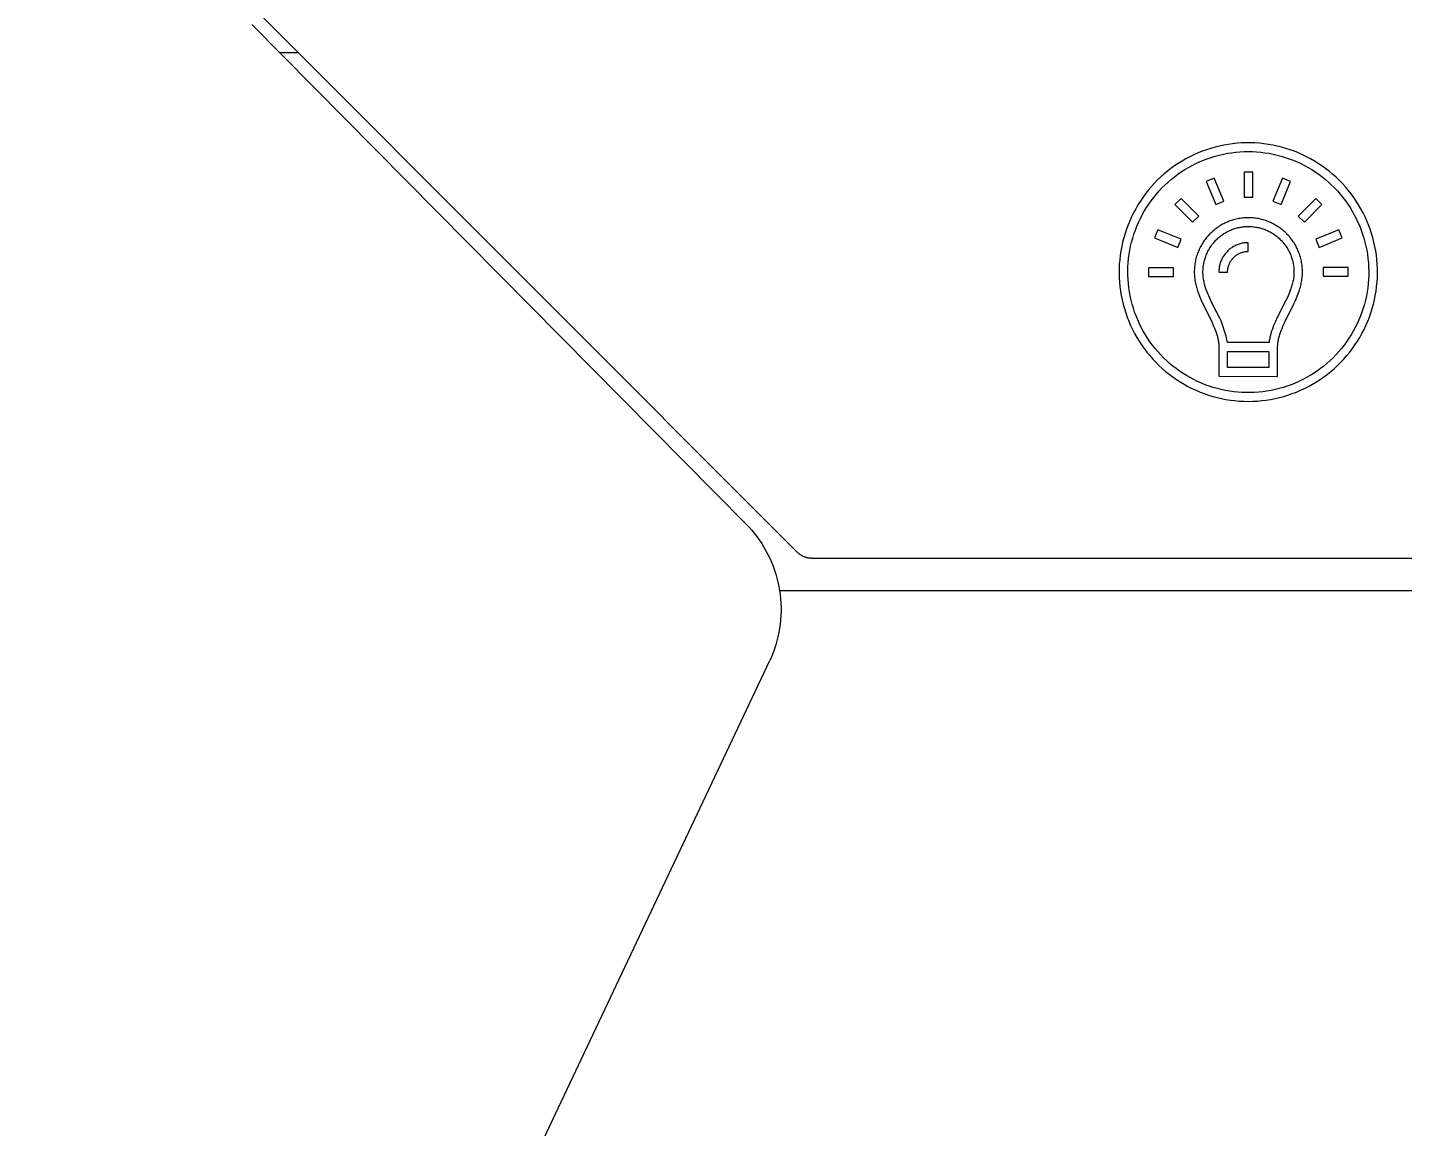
# Model space of a CAD drawing. Header units: millimetres. Extents: x -208 to 4974, y -28 to 3137.
# Drawn here: x 208 to 494.5, y 2625.4 to 2854.3 of the extents above; entities that cross this region are included whole.
import ezdxf

# ---------------------------------------------------------------- set-up
doc = ezdxf.new("R2010")
doc.units = ezdxf.units.MM
doc.layers.add('ZANO_R', color=7, linetype='Continuous', lineweight=0)
doc.layers.add('ZANO_W', color=1, linetype='Continuous', lineweight=0)
doc.styles.add('Arial', font='arial.ttf')
doc.styles.get("Standard").update_dxf_attribs({"font": 'ARIALUNI.TTF'})
doc.dimstyles.new('pl i ang', dxfattribs={"dimtxt": 50, "dimasz": 50, "dimexe": 1.25, "dimexo": 0.625, "dimgap": 10, "dimtad": 1, "dimtoh": 1, "dimtxsty": 'Standard', "dimcen": 2.5, "dimclrd": 1, "dimclre": 1, "dimclrt": 1, "dimadec": 0, "dimazin": 0, "dimtfac": 1, "dimtmove": 0, "dimatfit": 3, "dimfxl": 1, "dimarcsym": 1})

# ---------------------------------------------------------------- blocks, each defined once
blk = doc.blocks.new('*D504')
at = {"layer": 'ZANO_W', "color": 1, "lineweight": -2}
for p, q in [((532.14, 3137.14), (-161.35, 3137.14)), ((-151.35, 3097.14), (-151.35, 2453.74)), ((105.38, 2413.74), (-161.35, 2413.74))]:
    blk.add_line(p, q, dxfattribs=at)
at = {"layer": 'ZANO_W', "color": 1}
for points in [[(-144.69, 3097.14), (-158.02, 3097.14), (-151.35, 3137.14)], [(-158.02, 2453.74), (-144.69, 2453.74), (-151.35, 2413.74)]]:
    blk.add_solid(points, dxfattribs=at)
at = {"layer": 'ZANO_W', "color": 1, "insert": (-181.79, 2775.44), "char_height": 40, "attachment_point": 5, "rotation": 90, "style": 'Arial'}
blk.add_mtext('723', dxfattribs=at)
blk = doc.blocks.new('*D507')
at = {"layer": 'ZANO_W', "color": 1, "lineweight": -2}
blk.add_arc((4072.53, 2413.74), 150.81, 99.5517, 164.7582, dxfattribs=at)
at = {"layer": 'ZANO_W', "color": 1}
for points in [[(4047.72, 2555.79), (4047.28, 2569.12), (4087.48, 2563.8)], [(3920.41, 2454.27), (3933.63, 2452.5), (3921.72, 2413.74)]]:
    blk.add_solid(points, dxfattribs=at)
at = {"layer": 'ZANO_W', "color": 1, "insert": (3950.72, 2548.28), "char_height": 40, "attachment_point": 5, "rotation": 42.155, "style": 'Arial'}
blk.add_mtext('96%%d', dxfattribs=at)

msp = doc.modelspace()

# ---------------------------------------------------------------- linework, layer by layer
at = {"layer": 'ZANO_R'}
for p, q in [((368.57, 2744.91), (256.57, 2856.91)), ((357.7, 2750.93), (254.81, 2854.87)), ((264.48, 2849), (260.62, 2849)), ((260.69, 2849), (260.62, 2849)), ((451.08, 2827.77), (450.24, 2827.36)), ((451.94, 2828.15), (451.08, 2827.77)), ((452.8, 2828.49), (451.94, 2828.15)), ((453.68, 2828.81), (452.8, 2828.49)), ((454.57, 2829.1), (453.68, 2828.81)), ((455.47, 2829.36), (454.57, 2829.1)), ((456.38, 2829.58), (455.47, 2829.36)), ((455.52, 2827.48), (456.36, 2827.71)), ((456.36, 2827.71), (457.21, 2827.9)), ((457.29, 2829.77), (456.38, 2829.58)), ((457.21, 2827.9), (458.07, 2828.07)), ((458.21, 2829.93), (457.29, 2829.77)), ((458.07, 2828.07), (458.93, 2828.2)), ((459.14, 2830.06), (458.21, 2829.93)), ((458.93, 2828.2), (459.79, 2828.31)), ((460.07, 2830.16), (459.14, 2830.06)), ((459.79, 2828.31), (460.66, 2828.38)), ((461, 2830.23), (460.07, 2830.16)), ((460.66, 2828.38), (461.53, 2828.43)), ((461.93, 2830.26), (461, 2830.23)), ((461.53, 2828.43), (462.4, 2828.45)), ((462.87, 2830.26), (461.93, 2830.26)), ((462.4, 2828.45), (463.27, 2828.43)), ((463.8, 2830.23), (462.87, 2830.26)), ((463.27, 2828.43), (464.14, 2828.38)), ((464.73, 2830.16), (463.8, 2830.23)), ((464.14, 2828.38), (465.01, 2828.31)), ((465.66, 2830.06), (464.73, 2830.16)), ((465.01, 2828.31), (465.87, 2828.2)), ((466.59, 2829.93), (465.66, 2830.06)), ((465.87, 2828.2), (466.73, 2828.07)), ((467.51, 2829.77), (466.59, 2829.93)), ((466.73, 2828.07), (467.59, 2827.9)), ((468.42, 2829.58), (467.51, 2829.77)), ((467.59, 2827.9), (468.44, 2827.71)), ((469.33, 2829.36), (468.42, 2829.58)), ((468.44, 2827.71), (469.28, 2827.48)), ((470.23, 2829.1), (469.33, 2829.36)), ((471.12, 2828.81), (470.23, 2829.1)), ((472, 2828.49), (471.12, 2828.81)), ((472.86, 2828.15), (472, 2828.49)), ((473.72, 2827.77), (472.86, 2828.15)), ((474.56, 2827.36), (473.72, 2827.77)), ((446.28, 2824.9), (445.54, 2824.33)), ((447.04, 2825.45), (446.28, 2824.9)), ((447.81, 2825.97), (447.04, 2825.45)), ((448.61, 2826.46), (447.81, 2825.97)), ((449.42, 2826.92), (448.61, 2826.46)), ((449.17, 2824.67), (449.91, 2825.12)), ((450.24, 2827.36), (449.42, 2826.92)), ((449.91, 2825.12), (450.68, 2825.54)), ((450.68, 2825.54), (451.45, 2825.93)), ((451.45, 2825.93), (452.24, 2826.3)), ((452.24, 2826.3), (453.05, 2826.64)), ((453.05, 2826.64), (453.86, 2826.95)), ((453.86, 2826.95), (454.69, 2827.23)), ((454.69, 2827.23), (455.52, 2827.48)), ((469.28, 2827.48), (470.11, 2827.23)), ((470.11, 2827.23), (470.94, 2826.95)), ((470.94, 2826.95), (471.75, 2826.64)), ((471.75, 2826.64), (472.56, 2826.3)), ((472.56, 2826.3), (473.35, 2825.93)), ((473.35, 2825.93), (474.12, 2825.54)), ((474.12, 2825.54), (474.89, 2825.12)), ((475.38, 2826.92), (474.56, 2827.36)), ((474.89, 2825.12), (475.63, 2824.67)), ((476.19, 2826.46), (475.38, 2826.92)), ((476.99, 2825.97), (476.19, 2826.46)), ((477.76, 2825.45), (476.99, 2825.97)), ((478.52, 2824.9), (477.76, 2825.45)), ((479.26, 2824.33), (478.52, 2824.9)), ((443.45, 2822.46), (442.8, 2821.79)), ((444.12, 2823.11), (443.45, 2822.46)), ((444.82, 2823.73), (444.12, 2823.11)), ((445.54, 2824.33), (444.82, 2823.73)), ((445.04, 2821.47), (445.68, 2822.07)), ((445.68, 2822.07), (446.34, 2822.64)), ((446.34, 2822.64), (447.02, 2823.18)), ((447.02, 2823.18), (447.72, 2823.7)), ((447.72, 2823.7), (448.43, 2824.2)), ((448.43, 2824.2), (449.17, 2824.67)), ((455.31, 2822.91), (453.63, 2822.21)), ((453.63, 2822.21), (455.63, 2817.4)), ((457.31, 2818.1), (455.31, 2822.91)), ((463.35, 2824.13), (461.53, 2824.13)), ((461.53, 2824.13), (461.53, 2818.92)), ((463.35, 2818.92), (463.35, 2824.13)), ((469.53, 2822.91), (467.54, 2818.11)), ((469.22, 2817.41), (471.2, 2822.21)), ((471.2, 2822.21), (469.53, 2822.91)), ((475.63, 2824.67), (476.37, 2824.2)), ((476.37, 2824.2), (477.08, 2823.7)), ((477.08, 2823.7), (477.78, 2823.18)), ((477.78, 2823.18), (478.46, 2822.63)), ((478.46, 2822.63), (479.12, 2822.07)), ((479.12, 2822.07), (479.76, 2821.47)), ((479.98, 2823.73), (479.26, 2824.33)), ((480.68, 2823.11), (479.98, 2823.73)), ((481.35, 2822.46), (480.68, 2823.11)), ((482, 2821.79), (481.35, 2822.46)), ((440.99, 2819.65), (440.43, 2818.9)), ((441.57, 2820.39), (440.99, 2819.65)), ((442.17, 2821.1), (441.57, 2820.39)), ((442.8, 2821.79), (442.17, 2821.1)), ((442.7, 2818.9), (443.25, 2819.57)), ((443.25, 2819.57), (443.83, 2820.23)), ((443.83, 2820.23), (444.42, 2820.86)), ((444.42, 2820.86), (445.04, 2821.47)), ((479.76, 2821.47), (480.38, 2820.86)), ((480.38, 2820.86), (480.97, 2820.23)), ((480.97, 2820.23), (481.55, 2819.57)), ((481.55, 2819.57), (482.1, 2818.9)), ((482.63, 2821.1), (482, 2821.79)), ((483.23, 2820.39), (482.63, 2821.1)), ((483.81, 2819.65), (483.23, 2820.39)), ((484.37, 2818.9), (483.81, 2819.65)), ((438.94, 2816.53), (438.49, 2815.71)), ((439.41, 2817.34), (438.94, 2816.53)), ((439.91, 2818.13), (439.41, 2817.34)), ((440.43, 2818.9), (439.91, 2818.13)), ((440.74, 2816.02), (441.19, 2816.77)), ((441.19, 2816.77), (441.67, 2817.49)), ((441.67, 2817.49), (442.17, 2818.2)), ((442.17, 2818.2), (442.7, 2818.9)), ((448.4, 2818.69), (447.11, 2817.4)), ((447.11, 2817.4), (450.79, 2813.72)), ((452.08, 2815.01), (448.4, 2818.69)), ((455.63, 2817.4), (457.31, 2818.1)), ((461.53, 2818.92), (463.35, 2818.92)), ((467.54, 2818.11), (469.22, 2817.41)), ((476.48, 2818.69), (472.8, 2815.02)), ((474.09, 2813.73), (477.76, 2817.41)), ((477.76, 2817.41), (476.48, 2818.69)), ((482.1, 2818.9), (482.63, 2818.2)), ((482.63, 2818.2), (483.13, 2817.49)), ((483.13, 2817.49), (483.61, 2816.76)), ((483.61, 2816.76), (484.06, 2816.02)), ((484.89, 2818.13), (484.37, 2818.9)), ((485.39, 2817.34), (484.89, 2818.13)), ((485.86, 2816.53), (485.39, 2817.34)), ((486.31, 2815.71), (485.86, 2816.53)), ((437.69, 2814.02), (437.34, 2813.16)), ((438.08, 2814.87), (437.69, 2814.02)), ((438.49, 2815.71), (438.08, 2814.87)), ((439.19, 2812.9), (439.54, 2813.7)), ((439.54, 2813.7), (439.91, 2814.49)), ((439.91, 2814.49), (440.31, 2815.26)), ((440.31, 2815.26), (440.74, 2816.02)), ((450.79, 2813.72), (452.08, 2815.01)), ((457.3, 2813.42), (457.06, 2813.3)), ((457.54, 2813.55), (457.3, 2813.42)), ((457.79, 2813.66), (457.54, 2813.55)), ((458.04, 2813.77), (457.79, 2813.66)), ((458.3, 2813.88), (458.04, 2813.77)), ((458.56, 2813.98), (458.3, 2813.88)), ((458.82, 2814.07), (458.56, 2813.98)), ((459.08, 2814.15), (458.82, 2814.07)), ((459.35, 2814.23), (459.08, 2814.15)), ((459.62, 2814.31), (459.35, 2814.23)), ((459.89, 2814.37), (459.62, 2814.31)), ((460.16, 2814.43), (459.89, 2814.37)), ((460.44, 2814.49), (460.16, 2814.43)), ((460.72, 2814.53), (460.44, 2814.49)), ((461, 2814.57), (460.72, 2814.53)), ((461.28, 2814.6), (461, 2814.57)), ((461.57, 2814.63), (461.28, 2814.6)), ((461.86, 2814.65), (461.57, 2814.63)), ((462.15, 2814.66), (461.86, 2814.65)), ((462.44, 2814.66), (462.15, 2814.66)), ((462.73, 2814.66), (462.44, 2814.66)), ((463.02, 2814.65), (462.73, 2814.66)), ((463.31, 2814.63), (463.02, 2814.65)), ((463.59, 2814.6), (463.31, 2814.63)), ((463.87, 2814.57), (463.59, 2814.6)), ((464.16, 2814.53), (463.87, 2814.57)), ((464.43, 2814.48), (464.16, 2814.53)), ((464.71, 2814.42), (464.43, 2814.48)), ((464.98, 2814.36), (464.71, 2814.42)), ((465.26, 2814.3), (464.98, 2814.36)), ((465.53, 2814.22), (465.26, 2814.3)), ((465.79, 2814.14), (465.53, 2814.22)), ((466.06, 2814.05), (465.79, 2814.14)), ((466.32, 2813.96), (466.06, 2814.05)), ((466.57, 2813.86), (466.32, 2813.96)), ((466.83, 2813.76), (466.57, 2813.86)), ((467.08, 2813.65), (466.83, 2813.76)), ((467.33, 2813.53), (467.08, 2813.65)), ((467.57, 2813.41), (467.33, 2813.53)), ((467.81, 2813.28), (467.57, 2813.41)), ((472.8, 2815.02), (474.09, 2813.73)), ((484.06, 2816.02), (484.49, 2815.26)), ((484.49, 2815.26), (484.89, 2814.49)), ((484.89, 2814.49), (485.26, 2813.7)), ((485.26, 2813.7), (485.61, 2812.9)), ((486.72, 2814.87), (486.31, 2815.71)), ((487.11, 2814.02), (486.72, 2814.87)), ((487.46, 2813.16), (487.11, 2814.02)), ((436.72, 2811.4), (436.45, 2810.5)), ((437.01, 2812.28), (436.72, 2811.4)), ((437.34, 2813.16), (437.01, 2812.28)), ((438.32, 2810.44), (438.58, 2811.27)), ((438.58, 2811.27), (438.87, 2812.09)), ((438.87, 2812.09), (439.19, 2812.9)), ((443.58, 2812.16), (442.89, 2810.48)), ((448.39, 2810.17), (443.58, 2812.16)), ((453.72, 2810.55), (453.55, 2810.34)), ((453.9, 2810.75), (453.72, 2810.55)), ((454.08, 2810.96), (453.9, 2810.75)), ((454.26, 2811.16), (454.08, 2810.96)), ((454.45, 2811.35), (454.26, 2811.16)), ((454.65, 2811.54), (454.45, 2811.35)), ((454.85, 2811.72), (454.65, 2811.54)), ((455.05, 2811.9), (454.85, 2811.72)), ((455.26, 2812.08), (455.05, 2811.9)), ((455.47, 2812.25), (455.26, 2812.08)), ((455.68, 2812.41), (455.47, 2812.25)), ((455.9, 2812.57), (455.68, 2812.41)), ((456.13, 2812.73), (455.9, 2812.57)), ((456.07, 2810.38), (456.24, 2810.53)), ((456.35, 2812.88), (456.13, 2812.73)), ((456.24, 2810.53), (456.41, 2810.68)), ((456.58, 2813.02), (456.35, 2812.88)), ((456.41, 2810.68), (456.59, 2810.82)), ((456.82, 2813.16), (456.58, 2813.02)), ((456.59, 2810.82), (456.77, 2810.96)), ((456.77, 2810.96), (456.95, 2811.09)), ((457.06, 2813.3), (456.82, 2813.16)), ((456.95, 2811.09), (457.14, 2811.22)), ((457.14, 2811.22), (457.33, 2811.35)), ((457.33, 2811.35), (457.53, 2811.47)), ((457.53, 2811.47), (457.72, 2811.59)), ((457.72, 2811.59), (457.92, 2811.7)), ((457.92, 2811.7), (458.13, 2811.81)), ((458.13, 2811.81), (458.33, 2811.91)), ((458.33, 2811.91), (458.54, 2812.01)), ((458.54, 2812.01), (458.75, 2812.1)), ((458.75, 2812.1), (458.97, 2812.19)), ((458.97, 2812.19), (459.18, 2812.27)), ((459.18, 2812.27), (459.4, 2812.34)), ((459.4, 2812.34), (459.62, 2812.42)), ((459.62, 2812.42), (459.85, 2812.48)), ((459.85, 2812.48), (460.07, 2812.54)), ((460.07, 2812.54), (460.3, 2812.6)), ((460.3, 2812.6), (460.53, 2812.65)), ((460.53, 2812.65), (460.76, 2812.7)), ((460.76, 2812.7), (461, 2812.73)), ((461, 2812.73), (461.23, 2812.77)), ((461.23, 2812.77), (461.47, 2812.79)), ((461.47, 2812.79), (461.71, 2812.82)), ((461.71, 2812.82), (461.95, 2812.83)), ((461.95, 2812.83), (462.19, 2812.84)), ((462.19, 2812.84), (462.44, 2812.84)), ((462.44, 2812.84), (462.68, 2812.84)), ((462.68, 2812.84), (462.92, 2812.83)), ((462.92, 2812.83), (463.17, 2812.82)), ((463.17, 2812.82), (463.41, 2812.79)), ((463.41, 2812.79), (463.64, 2812.77)), ((463.64, 2812.77), (463.88, 2812.73)), ((463.88, 2812.73), (464.11, 2812.7)), ((464.11, 2812.7), (464.35, 2812.65)), ((464.35, 2812.65), (464.58, 2812.6)), ((464.58, 2812.6), (464.8, 2812.54)), ((464.8, 2812.54), (465.03, 2812.48)), ((465.03, 2812.48), (465.25, 2812.42)), ((465.25, 2812.42), (465.47, 2812.34)), ((465.47, 2812.34), (465.69, 2812.27)), ((465.69, 2812.27), (465.91, 2812.19)), ((465.91, 2812.19), (466.12, 2812.1)), ((466.12, 2812.1), (466.33, 2812.01)), ((466.33, 2812.01), (466.54, 2811.91)), ((466.54, 2811.91), (466.75, 2811.81)), ((466.75, 2811.81), (466.95, 2811.7)), ((466.95, 2811.7), (467.15, 2811.59)), ((467.15, 2811.59), (467.35, 2811.47)), ((467.35, 2811.47), (467.54, 2811.35)), ((467.54, 2811.35), (467.73, 2811.22)), ((467.73, 2811.22), (467.92, 2811.09)), ((468.05, 2813.14), (467.81, 2813.28)), ((467.92, 2811.09), (468.11, 2810.96)), ((468.29, 2813), (468.05, 2813.14)), ((468.11, 2810.96), (468.29, 2810.82)), ((468.52, 2812.86), (468.29, 2813)), ((468.29, 2810.82), (468.46, 2810.68)), ((468.46, 2810.68), (468.64, 2810.53)), ((468.74, 2812.71), (468.52, 2812.86)), ((468.64, 2810.53), (468.81, 2810.38)), ((468.97, 2812.55), (468.74, 2812.71)), ((469.18, 2812.39), (468.97, 2812.55)), ((469.4, 2812.23), (469.18, 2812.39)), ((469.61, 2812.05), (469.4, 2812.23)), ((469.82, 2811.88), (469.61, 2812.05)), ((470.02, 2811.7), (469.82, 2811.88)), ((470.22, 2811.51), (470.02, 2811.7)), ((470.41, 2811.32), (470.22, 2811.51)), ((470.6, 2811.13), (470.41, 2811.32)), ((470.78, 2810.93), (470.6, 2811.13)), ((470.96, 2810.72), (470.78, 2810.93)), ((471.14, 2810.52), (470.96, 2810.72)), ((471.31, 2810.3), (471.14, 2810.52)), ((481.25, 2812.16), (476.46, 2810.17)), ((481.95, 2810.48), (481.25, 2812.16)), ((485.61, 2812.9), (485.93, 2812.09)), ((485.93, 2812.09), (486.22, 2811.27)), ((486.22, 2811.27), (486.48, 2810.44)), ((487.79, 2812.28), (487.46, 2813.16)), ((488.08, 2811.4), (487.79, 2812.28)), ((488.35, 2810.5), (488.08, 2811.4)), ((435.85, 2807.76), (435.71, 2806.84)), ((436.02, 2808.68), (435.85, 2807.76)), ((436.22, 2809.6), (436.02, 2808.68)), ((436.45, 2810.5), (436.22, 2809.6)), ((437.57, 2807.04), (437.72, 2807.9)), ((437.72, 2807.9), (437.89, 2808.75)), ((437.89, 2808.75), (438.09, 2809.6)), ((438.09, 2809.6), (438.32, 2810.44)), ((442.89, 2810.48), (447.7, 2808.49)), ((447.7, 2808.49), (448.39, 2810.17)), ((452.03, 2807.76), (451.93, 2807.5)), ((452.14, 2808.01), (452.03, 2807.76)), ((452.26, 2808.26), (452.14, 2808.01)), ((452.38, 2808.5), (452.26, 2808.26)), ((452.51, 2808.75), (452.38, 2808.5)), ((452.64, 2808.98), (452.51, 2808.75)), ((452.78, 2809.22), (452.64, 2808.98)), ((452.92, 2809.45), (452.78, 2809.22)), ((453.07, 2809.68), (452.92, 2809.45)), ((453.23, 2809.9), (453.07, 2809.68)), ((453.39, 2810.12), (453.23, 2809.9)), ((453.55, 2810.34), (453.39, 2810.12)), ((453.89, 2807.47), (454, 2807.68)), ((454, 2807.68), (454.1, 2807.88)), ((454.1, 2807.88), (454.22, 2808.08)), ((454.22, 2808.08), (454.33, 2808.28)), ((454.33, 2808.28), (454.45, 2808.47)), ((454.45, 2808.47), (454.58, 2808.66)), ((454.58, 2808.66), (454.71, 2808.85)), ((454.71, 2808.85), (454.84, 2809.03)), ((454.84, 2809.03), (454.98, 2809.21)), ((454.98, 2809.21), (455.13, 2809.39)), ((455.13, 2809.39), (455.27, 2809.56)), ((455.27, 2809.56), (455.42, 2809.74)), ((455.42, 2809.74), (455.58, 2809.9)), ((455.58, 2809.9), (455.74, 2810.06)), ((455.74, 2810.06), (455.9, 2810.22)), ((455.9, 2810.22), (456.07, 2810.38)), ((458.13, 2807.74), (457.98, 2807.59)), ((458.29, 2807.89), (458.13, 2807.74)), ((458.45, 2808.03), (458.29, 2807.89)), ((458.62, 2808.16), (458.45, 2808.03)), ((458.79, 2808.29), (458.62, 2808.16)), ((458.96, 2808.41), (458.79, 2808.29)), ((459.14, 2808.53), (458.96, 2808.41)), ((459.32, 2808.64), (459.14, 2808.53)), ((459.51, 2808.74), (459.32, 2808.64)), ((459.7, 2808.84), (459.51, 2808.74)), ((459.89, 2808.93), (459.7, 2808.84)), ((460.09, 2809.01), (459.89, 2808.93)), ((460.29, 2809.09), (460.09, 2809.01)), ((460.49, 2809.16), (460.29, 2809.09)), ((460.69, 2809.22), (460.49, 2809.16)), ((460.9, 2809.28), (460.69, 2809.22)), ((461.11, 2809.33), (460.9, 2809.28)), ((461.32, 2809.37), (461.11, 2809.33)), ((461.53, 2809.4), (461.32, 2809.37)), ((461.74, 2809.43), (461.53, 2809.4)), ((461.95, 2809.45), (461.74, 2809.43)), ((462.17, 2809.46), (461.95, 2809.45)), ((462.38, 2809.46), (462.17, 2809.46)), ((462.38, 2807.64), (462.38, 2809.46)), ((468.81, 2810.38), (468.97, 2810.22)), ((468.97, 2810.22), (469.14, 2810.06)), ((469.14, 2810.06), (469.3, 2809.9)), ((469.3, 2809.9), (469.45, 2809.74)), ((469.45, 2809.74), (469.6, 2809.56)), ((469.6, 2809.56), (469.75, 2809.39)), ((469.75, 2809.39), (469.89, 2809.21)), ((469.89, 2809.21), (470.03, 2809.03)), ((470.03, 2809.03), (470.17, 2808.85)), ((470.17, 2808.85), (470.3, 2808.66)), ((470.3, 2808.66), (470.42, 2808.47)), ((470.42, 2808.47), (470.54, 2808.28)), ((470.54, 2808.28), (470.66, 2808.08)), ((470.66, 2808.08), (470.77, 2807.88)), ((470.77, 2807.88), (470.88, 2807.68)), ((470.88, 2807.68), (470.98, 2807.47)), ((471.47, 2810.09), (471.31, 2810.3)), ((471.63, 2809.87), (471.47, 2810.09)), ((471.78, 2809.64), (471.63, 2809.87)), ((471.93, 2809.42), (471.78, 2809.64)), ((472.08, 2809.19), (471.93, 2809.42)), ((472.22, 2808.95), (472.08, 2809.19)), ((472.35, 2808.71), (472.22, 2808.95)), ((472.48, 2808.47), (472.35, 2808.71)), ((472.6, 2808.22), (472.48, 2808.47)), ((472.71, 2807.97), (472.6, 2808.22)), ((472.82, 2807.72), (472.71, 2807.97)), ((472.92, 2807.47), (472.82, 2807.72)), ((476.46, 2810.17), (477.15, 2808.49)), ((477.15, 2808.49), (481.95, 2810.48)), ((486.48, 2810.44), (486.71, 2809.6)), ((486.71, 2809.6), (486.91, 2808.75)), ((486.91, 2808.75), (487.08, 2807.89)), ((487.08, 2807.89), (487.23, 2807.04)), ((488.58, 2809.6), (488.35, 2810.5)), ((488.78, 2808.68), (488.58, 2809.6)), ((488.95, 2807.76), (488.78, 2808.68)), ((489.09, 2806.84), (488.95, 2807.76)), ((435.53, 2804.98), (435.49, 2804.05)), ((435.61, 2805.91), (435.53, 2804.98)), ((435.71, 2806.84), (435.61, 2805.91)), ((437.32, 2804.44), (437.38, 2805.3)), ((437.38, 2805.3), (437.46, 2806.17)), ((437.46, 2806.17), (437.57, 2807.04)), ((451.23, 2804.8), (451.2, 2804.52)), ((451.27, 2805.08), (451.23, 2804.8)), ((451.32, 2805.36), (451.27, 2805.08)), ((451.37, 2805.64), (451.32, 2805.36)), ((451.43, 2805.91), (451.37, 2805.64)), ((451.5, 2806.19), (451.43, 2805.91)), ((451.57, 2806.45), (451.5, 2806.19)), ((451.65, 2806.72), (451.57, 2806.45)), ((451.74, 2806.98), (451.65, 2806.72)), ((451.83, 2807.25), (451.74, 2806.98)), ((451.93, 2807.5), (451.83, 2807.25)), ((453.03, 2804.57), (453.07, 2804.81)), ((453.07, 2804.81), (453.11, 2805.04)), ((453.11, 2805.04), (453.15, 2805.27)), ((453.15, 2805.27), (453.2, 2805.5)), ((453.2, 2805.5), (453.26, 2805.73)), ((453.26, 2805.73), (453.32, 2805.96)), ((453.32, 2805.96), (453.39, 2806.18)), ((453.39, 2806.18), (453.46, 2806.4)), ((453.46, 2806.4), (453.53, 2806.62)), ((453.53, 2806.62), (453.62, 2806.84)), ((453.62, 2806.84), (453.7, 2807.05)), ((453.7, 2807.05), (453.8, 2807.26)), ((453.8, 2807.26), (453.89, 2807.47)), ((456.45, 2804.82), (456.4, 2804.62)), ((456.5, 2805.03), (456.45, 2804.82)), ((456.57, 2805.23), (456.5, 2805.03)), ((456.64, 2805.44), (456.57, 2805.23)), ((456.71, 2805.64), (456.64, 2805.44)), ((456.8, 2805.83), (456.71, 2805.64)), ((456.89, 2806.03), (456.8, 2805.83)), ((456.98, 2806.22), (456.89, 2806.03)), ((457.09, 2806.4), (456.98, 2806.22)), ((457.2, 2806.58), (457.09, 2806.4)), ((457.31, 2806.76), (457.2, 2806.58)), ((457.43, 2806.94), (457.31, 2806.76)), ((457.56, 2807.11), (457.43, 2806.94)), ((457.7, 2807.27), (457.56, 2807.11)), ((457.84, 2807.44), (457.7, 2807.27)), ((457.98, 2807.59), (457.84, 2807.44)), ((458.29, 2804.67), (458.34, 2804.81)), ((458.34, 2804.81), (458.4, 2804.95)), ((458.4, 2804.95), (458.46, 2805.09)), ((458.46, 2805.09), (458.52, 2805.23)), ((458.52, 2805.23), (458.59, 2805.36)), ((458.59, 2805.36), (458.66, 2805.49)), ((458.66, 2805.49), (458.74, 2805.62)), ((458.74, 2805.62), (458.82, 2805.75)), ((458.82, 2805.75), (458.9, 2805.87)), ((458.9, 2805.87), (458.99, 2805.99)), ((458.99, 2805.99), (459.09, 2806.11)), ((459.09, 2806.11), (459.19, 2806.22)), ((459.19, 2806.22), (459.29, 2806.33)), ((459.29, 2806.33), (459.4, 2806.44)), ((459.4, 2806.44), (459.51, 2806.54)), ((459.51, 2806.54), (459.62, 2806.64)), ((459.62, 2806.64), (459.74, 2806.73)), ((459.74, 2806.73), (459.85, 2806.82)), ((459.85, 2806.82), (459.98, 2806.91)), ((459.98, 2806.91), (460.1, 2806.99)), ((460.1, 2806.99), (460.23, 2807.07)), ((460.23, 2807.07), (460.36, 2807.14)), ((460.36, 2807.14), (460.5, 2807.21)), ((460.5, 2807.21), (460.63, 2807.27)), ((460.63, 2807.27), (460.77, 2807.33)), ((460.77, 2807.33), (460.91, 2807.38)), ((460.91, 2807.38), (461.05, 2807.43)), ((461.05, 2807.43), (461.2, 2807.48)), ((461.2, 2807.48), (461.34, 2807.51)), ((461.34, 2807.51), (461.49, 2807.55)), ((461.49, 2807.55), (461.63, 2807.58)), ((461.63, 2807.58), (461.78, 2807.6)), ((461.78, 2807.6), (461.93, 2807.62)), ((461.93, 2807.62), (462.08, 2807.63)), ((462.08, 2807.63), (462.23, 2807.64)), ((462.23, 2807.64), (462.38, 2807.64)), ((470.98, 2807.47), (471.08, 2807.26)), ((471.08, 2807.26), (471.17, 2807.05)), ((471.17, 2807.05), (471.26, 2806.84)), ((471.26, 2806.84), (471.34, 2806.62)), ((471.34, 2806.62), (471.42, 2806.4)), ((471.42, 2806.4), (471.49, 2806.18)), ((471.49, 2806.18), (471.56, 2805.96)), ((471.56, 2805.96), (471.62, 2805.73)), ((471.62, 2805.73), (471.67, 2805.5)), ((471.67, 2805.5), (471.72, 2805.27)), ((471.72, 2805.27), (471.77, 2805.04)), ((471.77, 2805.04), (471.81, 2804.81)), ((471.81, 2804.81), (471.84, 2804.57)), ((473.02, 2807.21), (472.92, 2807.47)), ((473.11, 2806.95), (473.02, 2807.21)), ((473.2, 2806.68), (473.11, 2806.95)), ((473.28, 2806.42), (473.2, 2806.68)), ((473.35, 2806.15), (473.28, 2806.42)), ((473.41, 2805.88), (473.35, 2806.15)), ((473.47, 2805.6), (473.41, 2805.88)), ((473.52, 2805.32), (473.47, 2805.6)), ((473.57, 2805.04), (473.52, 2805.32)), ((473.61, 2804.76), (473.57, 2805.04)), ((487.23, 2807.04), (487.34, 2806.17)), ((487.34, 2806.17), (487.42, 2805.3)), ((487.42, 2805.3), (487.47, 2804.43)), ((489.19, 2805.91), (489.09, 2806.84)), ((489.27, 2804.98), (489.19, 2805.91)), ((489.31, 2804.05), (489.27, 2804.98)), ((435.49, 2804.05), (435.48, 2803.11)), ((435.48, 2803.11), (435.51, 2802.18)), ((435.51, 2802.18), (435.57, 2801.25)), ((437.3, 2803.56), (437.32, 2804.44)), ((437.31, 2802.69), (437.3, 2803.56)), ((437.35, 2801.82), (437.31, 2802.69)), ((446.81, 2804.25), (441.62, 2804.25)), ((441.62, 2804.25), (441.62, 2802.43)), ((441.62, 2802.43), (446.81, 2802.43)), ((446.81, 2802.43), (446.81, 2804.25)), ((451.15, 2803.66), (451.14, 2803.37)), ((451.14, 2803.37), (451.15, 2803.07)), ((451.16, 2803.95), (451.15, 2803.66)), ((451.15, 2803.07), (451.16, 2802.78)), ((451.17, 2804.23), (451.16, 2803.95)), ((451.16, 2802.78), (451.18, 2802.49)), ((451.2, 2804.52), (451.17, 2804.23)), ((451.18, 2802.49), (451.2, 2802.2)), ((451.2, 2802.2), (451.24, 2801.91)), ((452.96, 2803.61), (452.97, 2803.85)), ((452.96, 2803.37), (452.96, 2803.61)), ((452.96, 2803.11), (452.96, 2803.37)), ((452.97, 2802.86), (452.96, 2803.11)), ((452.97, 2803.85), (452.99, 2804.09)), ((452.99, 2802.6), (452.97, 2802.86)), ((452.99, 2804.09), (453.01, 2804.33)), ((453.02, 2802.35), (452.99, 2802.6)), ((453.01, 2804.33), (453.03, 2804.57)), ((453.05, 2802.1), (453.02, 2802.35)), ((453.09, 2801.85), (453.05, 2802.1)), ((456.28, 2803.77), (456.27, 2803.56)), ((456.27, 2803.56), (456.27, 2803.35)), ((456.27, 2803.35), (458.08, 2803.35)), ((456.3, 2803.98), (456.28, 2803.77)), ((456.33, 2804.2), (456.3, 2803.98)), ((456.36, 2804.41), (456.33, 2804.2)), ((456.4, 2804.62), (456.36, 2804.41)), ((458.08, 2803.35), (458.09, 2803.5)), ((458.09, 2803.65), (458.11, 2803.79)), ((458.09, 2803.5), (458.09, 2803.65)), ((458.11, 2803.79), (458.12, 2803.94)), ((458.12, 2803.94), (458.15, 2804.09)), ((458.15, 2804.09), (458.18, 2804.24)), ((458.18, 2804.24), (458.21, 2804.38)), ((458.21, 2804.38), (458.25, 2804.53)), ((458.25, 2804.53), (458.29, 2804.67)), ((471.82, 2802.1), (471.79, 2801.85)), ((471.86, 2802.35), (471.82, 2802.1)), ((471.84, 2804.57), (471.87, 2804.33)), ((471.88, 2802.6), (471.86, 2802.35)), ((471.87, 2804.33), (471.89, 2804.09)), ((471.9, 2802.86), (471.88, 2802.6)), ((471.89, 2804.09), (471.9, 2803.85)), ((471.9, 2803.85), (471.91, 2803.61)), ((471.91, 2803.11), (471.9, 2802.86)), ((471.91, 2803.61), (471.92, 2803.37)), ((471.92, 2803.37), (471.91, 2803.11)), ((473.59, 2801.87), (473.63, 2802.16)), ((473.64, 2804.48), (473.61, 2804.76)), ((473.63, 2802.16), (473.66, 2802.45)), ((473.66, 2804.19), (473.64, 2804.48)), ((473.68, 2803.91), (473.66, 2804.19)), ((473.66, 2802.45), (473.68, 2802.74)), ((473.69, 2803.62), (473.68, 2803.91)), ((473.68, 2802.74), (473.69, 2803.03)), ((473.69, 2803.33), (473.69, 2803.62)), ((473.69, 2803.03), (473.69, 2803.33)), ((483.2, 2804.27), (478.01, 2804.27)), ((478.01, 2804.27), (478.01, 2802.46)), ((478.01, 2802.46), (483.2, 2802.46)), ((483.2, 2802.46), (483.2, 2804.27)), ((487.49, 2802.69), (487.45, 2801.82)), ((487.47, 2804.43), (487.5, 2803.56)), ((487.5, 2803.56), (487.49, 2802.69)), ((489.23, 2801.25), (489.29, 2802.18)), ((489.29, 2802.18), (489.32, 2803.11)), ((489.32, 2803.11), (489.31, 2804.05)), ((435.57, 2801.25), (435.65, 2800.32)), ((435.65, 2800.32), (435.78, 2799.39)), ((435.78, 2799.39), (435.93, 2798.47)), ((437.41, 2800.95), (437.35, 2801.82)), ((437.51, 2800.09), (437.41, 2800.95)), ((437.64, 2799.23), (437.51, 2800.09)), ((437.8, 2798.37), (437.64, 2799.23)), ((451.24, 2801.91), (451.28, 2801.63)), ((451.28, 2801.63), (451.33, 2801.34)), ((451.33, 2801.34), (451.38, 2801.06)), ((451.38, 2801.06), (451.44, 2800.78)), ((451.44, 2800.78), (451.51, 2800.51)), ((451.51, 2800.51), (451.58, 2800.23)), ((451.58, 2800.23), (451.66, 2799.96)), ((451.66, 2799.96), (451.74, 2799.69)), ((451.74, 2799.69), (451.82, 2799.42)), ((451.82, 2799.42), (452.01, 2798.88)), ((453.13, 2801.6), (453.09, 2801.85)), ((453.18, 2801.35), (453.13, 2801.6)), ((453.24, 2801.1), (453.18, 2801.35)), ((453.3, 2800.85), (453.24, 2801.1)), ((453.37, 2800.6), (453.3, 2800.85)), ((453.44, 2800.36), (453.37, 2800.6)), ((453.59, 2799.87), (453.44, 2800.36)), ((453.77, 2799.38), (453.59, 2799.87)), ((453.96, 2798.89), (453.77, 2799.38)), ((471.09, 2799.38), (470.9, 2798.9)), ((471.27, 2799.87), (471.09, 2799.38)), ((471.35, 2800.12), (471.27, 2799.87)), ((471.43, 2800.36), (471.35, 2800.12)), ((471.5, 2800.61), (471.43, 2800.36)), ((471.57, 2800.85), (471.5, 2800.61)), ((471.63, 2801.1), (471.57, 2800.85)), ((471.69, 2801.35), (471.63, 2801.1)), ((471.74, 2801.6), (471.69, 2801.35)), ((471.79, 2801.85), (471.74, 2801.6)), ((472.81, 2798.84), (473, 2799.38)), ((473, 2799.38), (473.09, 2799.65)), ((473.09, 2799.65), (473.17, 2799.92)), ((473.17, 2799.92), (473.25, 2800.19)), ((473.25, 2800.19), (473.32, 2800.47)), ((473.32, 2800.47), (473.39, 2800.75)), ((473.39, 2800.75), (473.45, 2801.03)), ((473.45, 2801.03), (473.5, 2801.31)), ((473.5, 2801.31), (473.55, 2801.59)), ((473.55, 2801.59), (473.59, 2801.87)), ((487.16, 2799.23), (487, 2798.37)), ((487.29, 2800.09), (487.16, 2799.23)), ((487.38, 2800.95), (487.29, 2800.09)), ((487.45, 2801.82), (487.38, 2800.95)), ((488.87, 2798.47), (489.02, 2799.39)), ((489.02, 2799.39), (489.15, 2800.32)), ((489.15, 2800.32), (489.23, 2801.25)), ((435.93, 2798.47), (436.11, 2797.55)), ((436.11, 2797.55), (436.33, 2796.64)), ((436.33, 2796.64), (436.58, 2795.74)), ((437.99, 2797.52), (437.8, 2798.37)), ((438.2, 2796.68), (437.99, 2797.52)), ((438.45, 2795.84), (438.2, 2796.68)), ((452.01, 2798.88), (452.21, 2798.35)), ((452.21, 2798.35), (452.43, 2797.82)), ((452.43, 2797.82), (452.66, 2797.3)), ((452.66, 2797.3), (452.9, 2796.78)), ((452.9, 2796.78), (454.78, 2792.96)), ((454.16, 2798.41), (453.96, 2798.89)), ((454.59, 2797.45), (454.16, 2798.41)), ((455.52, 2795.57), (454.59, 2797.45)), ((470.25, 2797.46), (468.45, 2793.9)), ((470.02, 2792.93), (471.92, 2796.75)), ((470.48, 2797.94), (470.25, 2797.46)), ((470.69, 2798.42), (470.48, 2797.94)), ((470.9, 2798.9), (470.69, 2798.42)), ((471.92, 2796.75), (472.16, 2797.27)), ((472.16, 2797.27), (472.39, 2797.79)), ((472.39, 2797.79), (472.6, 2798.31)), ((472.6, 2798.31), (472.81, 2798.84)), ((486.6, 2796.67), (486.35, 2795.84)), ((486.81, 2797.52), (486.6, 2796.67)), ((487, 2798.37), (486.81, 2797.52)), ((488.22, 2795.74), (488.47, 2796.64)), ((488.47, 2796.64), (488.69, 2797.55)), ((488.69, 2797.55), (488.87, 2798.47)), ((436.58, 2795.74), (436.86, 2794.85)), ((436.86, 2794.85), (437.17, 2793.97)), ((437.17, 2793.97), (437.51, 2793.1)), ((438.72, 2795.01), (438.45, 2795.84)), ((439.03, 2794.2), (438.72, 2795.01)), ((439.36, 2793.39), (439.03, 2794.2)), ((439.72, 2792.6), (439.36, 2793.39)), ((455.85, 2794.98), (455.52, 2795.57)), ((456.16, 2794.38), (455.85, 2794.98)), ((456.45, 2793.78), (456.16, 2794.38)), ((456.72, 2793.16), (456.45, 2793.78)), ((468.45, 2793.9), (468.05, 2793.05)), ((485.44, 2793.39), (485.08, 2792.6)), ((485.77, 2794.2), (485.44, 2793.39)), ((486.07, 2795.01), (485.77, 2794.2)), ((486.35, 2795.84), (486.07, 2795.01)), ((487.29, 2793.1), (487.63, 2793.97)), ((487.63, 2793.97), (487.94, 2794.85)), ((487.94, 2794.85), (488.22, 2795.74)), ((437.51, 2793.1), (437.88, 2792.24)), ((437.88, 2792.24), (438.28, 2791.4)), ((438.28, 2791.4), (438.71, 2790.57)), ((438.71, 2790.57), (439.17, 2789.75)), ((440.11, 2791.82), (439.72, 2792.6)), ((440.52, 2791.05), (440.11, 2791.82)), ((440.96, 2790.3), (440.52, 2791.05)), ((454.78, 2792.96), (455.18, 2792.08)), ((455.18, 2792.08), (455.37, 2791.65)), ((455.37, 2791.65), (455.54, 2791.21)), ((455.54, 2791.21), (455.7, 2790.78)), ((455.7, 2790.78), (455.84, 2790.34)), ((456.97, 2792.54), (456.72, 2793.16)), ((457.2, 2791.91), (456.97, 2792.54)), ((457.41, 2791.27), (457.2, 2791.91)), ((457.6, 2790.63), (457.41, 2791.27)), ((457.77, 2789.98), (457.6, 2790.63)), ((467.2, 2790.88), (467.07, 2790.44)), ((467.35, 2791.32), (467.2, 2790.88)), ((467.5, 2791.76), (467.35, 2791.32)), ((467.68, 2792.19), (467.5, 2791.76)), ((467.86, 2792.62), (467.68, 2792.19)), ((468.05, 2793.05), (467.86, 2792.62)), ((468.95, 2790.32), (469.1, 2790.75)), ((469.1, 2790.75), (469.26, 2791.19)), ((469.26, 2791.19), (469.43, 2791.62)), ((469.43, 2791.62), (469.62, 2792.06)), ((469.62, 2792.06), (470.02, 2792.93)), ((484.28, 2791.05), (483.84, 2790.3)), ((484.69, 2791.82), (484.28, 2791.05)), ((485.08, 2792.6), (484.69, 2791.82)), ((485.63, 2789.75), (486.09, 2790.57)), ((486.09, 2790.57), (486.52, 2791.4)), ((486.52, 2791.4), (486.92, 2792.24)), ((486.92, 2792.24), (487.29, 2793.1)), ((439.17, 2789.75), (439.65, 2788.95)), ((439.65, 2788.95), (440.17, 2788.17)), ((440.17, 2788.17), (440.71, 2787.41)), ((441.42, 2789.56), (440.96, 2790.3)), ((441.92, 2788.84), (441.42, 2789.56)), ((442.43, 2788.14), (441.92, 2788.84)), ((442.97, 2787.46), (442.43, 2788.14)), ((455.84, 2790.34), (455.9, 2790.13)), ((455.9, 2790.13), (455.96, 2789.91)), ((455.96, 2789.91), (456.02, 2789.7)), ((456.02, 2789.7), (456.07, 2789.48)), ((456.07, 2789.48), (456.11, 2789.26)), ((456.11, 2789.26), (456.15, 2789.05)), ((456.15, 2789.05), (456.19, 2788.83)), ((456.19, 2788.83), (456.21, 2788.62)), ((456.21, 2788.62), (456.24, 2788.4)), ((456.24, 2788.4), (456.25, 2788.18)), ((456.25, 2788.18), (456.26, 2787.97)), ((456.26, 2787.97), (456.27, 2787.75)), ((456.27, 2787.75), (456.27, 2781.64)), ((457.91, 2789.32), (457.77, 2789.98)), ((458.04, 2788.66), (457.91, 2789.32)), ((466.73, 2788.66), (458.04, 2788.66)), ((466.75, 2788.89), (466.73, 2788.66)), ((466.78, 2789.11), (466.75, 2788.89)), ((466.82, 2789.33), (466.78, 2789.11)), ((466.86, 2789.56), (466.82, 2789.33)), ((466.91, 2789.78), (466.86, 2789.56)), ((466.96, 2790), (466.91, 2789.78)), ((467.01, 2790.22), (466.96, 2790)), ((467.07, 2790.44), (467.01, 2790.22)), ((468.5, 2781.61), (468.52, 2787.73)), ((468.52, 2787.95), (468.53, 2788.16)), ((468.52, 2787.73), (468.52, 2787.95)), ((468.53, 2788.16), (468.55, 2788.38)), ((468.55, 2788.38), (468.57, 2788.59)), ((468.57, 2788.59), (468.6, 2788.81)), ((468.6, 2788.81), (468.64, 2789.03)), ((468.64, 2789.03), (468.68, 2789.24)), ((468.68, 2789.24), (468.72, 2789.46)), ((468.72, 2789.46), (468.77, 2789.67)), ((468.77, 2789.67), (468.83, 2789.89)), ((468.83, 2789.89), (468.89, 2790.1)), ((468.89, 2790.1), (468.95, 2790.32)), ((482.37, 2788.14), (481.83, 2787.45)), ((482.88, 2788.84), (482.37, 2788.14)), ((483.37, 2789.56), (482.88, 2788.84)), ((483.84, 2790.3), (483.37, 2789.56)), ((484.09, 2787.41), (484.63, 2788.17)), ((484.63, 2788.17), (485.15, 2788.95)), ((485.15, 2788.95), (485.63, 2789.75)), ((440.71, 2787.41), (441.27, 2786.67)), ((441.27, 2786.67), (441.86, 2785.94)), ((441.86, 2785.94), (442.48, 2785.24)), ((442.48, 2785.24), (443.12, 2784.56)), ((443.53, 2786.79), (442.97, 2787.46)), ((444.12, 2786.15), (443.53, 2786.79)), ((444.73, 2785.52), (444.12, 2786.15)), ((445.36, 2784.92), (444.73, 2785.52)), ((446.01, 2784.34), (445.36, 2784.92)), ((458.08, 2783.45), (458.08, 2786.84)), ((458.08, 2786.84), (466.68, 2786.84)), ((466.68, 2786.84), (466.68, 2783.45)), ((479.44, 2784.92), (478.79, 2784.34)), ((480.07, 2785.52), (479.44, 2784.92)), ((480.68, 2786.15), (480.07, 2785.52)), ((481.26, 2786.79), (480.68, 2786.15)), ((481.83, 2787.45), (481.26, 2786.79)), ((481.68, 2784.56), (482.32, 2785.24)), ((482.32, 2785.24), (482.94, 2785.94)), ((482.94, 2785.94), (483.53, 2786.67)), ((483.53, 2786.67), (484.09, 2787.41)), ((443.12, 2784.56), (443.78, 2783.9)), ((443.78, 2783.9), (444.47, 2783.27)), ((444.47, 2783.27), (445.18, 2782.66)), ((445.18, 2782.66), (445.91, 2782.07)), ((445.91, 2782.07), (446.65, 2781.51)), ((446.68, 2783.78), (446.01, 2784.34)), ((447.37, 2783.25), (446.68, 2783.78)), ((448.07, 2782.74), (447.37, 2783.25)), ((448.8, 2782.25), (448.07, 2782.74)), ((449.54, 2781.79), (448.8, 2782.25)), ((466.68, 2783.45), (458.08, 2783.45)), ((476, 2782.25), (475.26, 2781.79)), ((476.73, 2782.74), (476, 2782.25)), ((477.43, 2783.25), (476.73, 2782.74)), ((478.12, 2783.78), (477.43, 2783.25)), ((478.79, 2784.34), (478.12, 2783.78)), ((478.15, 2781.51), (478.89, 2782.07)), ((478.89, 2782.07), (479.62, 2782.66)), ((479.62, 2782.66), (480.33, 2783.27)), ((480.33, 2783.27), (481.02, 2783.9)), ((481.02, 2783.9), (481.68, 2784.56)), ((446.65, 2781.51), (447.42, 2780.98)), ((447.42, 2780.98), (448.21, 2780.47)), ((448.21, 2780.47), (449.01, 2780)), ((449.01, 2780), (449.83, 2779.55)), ((450.29, 2781.36), (449.54, 2781.79)), ((449.83, 2779.55), (450.66, 2779.12)), ((451.06, 2780.95), (450.29, 2781.36)), ((450.66, 2779.12), (451.51, 2778.73)), ((451.85, 2780.57), (451.06, 2780.95)), ((452.64, 2780.22), (451.85, 2780.57)), ((453.45, 2779.9), (452.64, 2780.22)), ((454.27, 2779.6), (453.45, 2779.9)), ((455.1, 2779.33), (454.27, 2779.6)), ((455.94, 2779.09), (455.1, 2779.33)), ((456.78, 2778.88), (455.94, 2779.09)), ((456.27, 2781.64), (468.5, 2781.61)), ((468.86, 2779.09), (468.01, 2778.88)), ((469.7, 2779.33), (468.86, 2779.09)), ((470.53, 2779.6), (469.7, 2779.33)), ((471.35, 2779.9), (470.53, 2779.6)), ((472.15, 2780.22), (471.35, 2779.9)), ((472.95, 2780.57), (472.15, 2780.22)), ((473.74, 2780.95), (472.95, 2780.57)), ((473.29, 2778.73), (474.14, 2779.12)), ((474.51, 2781.36), (473.74, 2780.95)), ((474.14, 2779.12), (474.97, 2779.55)), ((475.26, 2781.79), (474.51, 2781.36)), ((474.97, 2779.55), (475.79, 2780)), ((475.79, 2780), (476.59, 2780.47)), ((476.59, 2780.47), (477.38, 2780.98)), ((477.38, 2780.98), (478.15, 2781.51)), ((451.51, 2778.73), (452.37, 2778.37)), ((452.37, 2778.37), (453.24, 2778.03)), ((453.24, 2778.03), (454.13, 2777.73)), ((454.13, 2777.73), (455.02, 2777.46)), ((455.02, 2777.46), (455.92, 2777.22)), ((455.92, 2777.22), (456.83, 2777.01)), ((457.64, 2778.7), (456.78, 2778.88)), ((456.83, 2777.01), (457.75, 2776.83)), ((458.49, 2778.55), (457.64, 2778.7)), ((457.75, 2776.83), (458.67, 2776.69)), ((459.36, 2778.43), (458.49, 2778.55)), ((458.67, 2776.69), (459.6, 2776.57)), ((460.22, 2778.34), (459.36, 2778.43)), ((459.6, 2776.57), (460.53, 2776.49)), ((461.09, 2778.28), (460.22, 2778.34)), ((460.53, 2776.49), (461.47, 2776.45)), ((461.96, 2778.25), (461.09, 2778.28)), ((461.47, 2776.45), (462.4, 2776.43)), ((462.83, 2778.25), (461.96, 2778.25)), ((462.4, 2776.43), (463.33, 2776.45)), ((463.71, 2778.28), (462.83, 2778.25)), ((463.33, 2776.45), (464.27, 2776.49)), ((464.57, 2778.34), (463.71, 2778.28)), ((464.27, 2776.49), (465.2, 2776.57)), ((465.44, 2778.43), (464.57, 2778.34)), ((465.2, 2776.57), (466.13, 2776.69)), ((466.3, 2778.55), (465.44, 2778.43)), ((466.13, 2776.69), (467.05, 2776.83)), ((467.16, 2778.7), (466.3, 2778.55)), ((467.05, 2776.83), (467.97, 2777.01)), ((468.01, 2778.88), (467.16, 2778.7)), ((467.97, 2777.01), (468.88, 2777.22)), ((468.88, 2777.22), (469.78, 2777.46)), ((469.78, 2777.46), (470.67, 2777.73)), ((470.67, 2777.73), (471.56, 2778.03)), ((471.56, 2778.03), (472.43, 2778.37)), ((472.43, 2778.37), (473.29, 2778.73)), ((357.7, 2750.93), (358.31, 2750.29)), ((358.31, 2750.29), (358.9, 2749.64)), ((358.9, 2749.64), (359.46, 2748.96)), ((359.46, 2748.96), (360, 2748.27)), ((360, 2748.27), (360.52, 2747.56)), ((360.52, 2747.56), (361.01, 2746.83)), ((361.01, 2746.83), (361.47, 2746.08)), ((361.47, 2746.08), (361.91, 2745.32)), ((361.91, 2745.32), (362.32, 2744.54)), ((368.67, 2744.81), (368.57, 2744.91)), ((368.77, 2744.72), (368.67, 2744.81)), ((368.88, 2744.63), (368.77, 2744.72)), ((368.98, 2744.55), (368.88, 2744.63)), ((362.32, 2744.54), (362.71, 2743.75)), ((362.71, 2743.75), (363.06, 2742.94)), ((363.06, 2742.94), (363.39, 2742.13)), ((363.39, 2742.13), (363.69, 2741.3)), ((369.09, 2744.47), (368.98, 2744.55)), ((369.21, 2744.39), (369.09, 2744.47)), ((369.32, 2744.32), (369.21, 2744.39)), ((369.44, 2744.25), (369.32, 2744.32)), ((369.56, 2744.19), (369.44, 2744.25)), ((369.68, 2744.13), (369.56, 2744.19)), ((369.81, 2744.07), (369.68, 2744.13)), ((369.93, 2744.02), (369.81, 2744.07)), ((370.06, 2743.97), (369.93, 2744.02)), ((370.19, 2743.93), (370.06, 2743.97)), ((370.32, 2743.89), (370.19, 2743.93)), ((370.45, 2743.85), (370.32, 2743.89)), ((370.59, 2743.82), (370.45, 2743.85)), ((370.72, 2743.8), (370.59, 2743.82)), ((370.86, 2743.77), (370.72, 2743.8)), ((370.99, 2743.76), (370.86, 2743.77)), ((371.13, 2743.75), (370.99, 2743.76)), ((371.26, 2743.74), (371.13, 2743.75)), ((371.4, 2743.74), (371.26, 2743.74)), ((371.4, 2743.74), (2638.09, 2743.74)), ((363.69, 2741.3), (363.96, 2740.46)), ((363.96, 2740.46), (364.2, 2739.62)), ((364.2, 2739.62), (364.41, 2738.76)), ((364.41, 2738.76), (364.6, 2737.9)), ((364.6, 2737.9), (364.75, 2737.04)), ((364.75, 2737.04), (364.87, 2736.16)), ((2644.53, 2737), (364.75, 2737)), ((364.87, 2736.16), (364.96, 2735.29)), ((364.96, 2735.29), (365.02, 2734.41)), ((365.02, 2734.41), (365.05, 2733.53)), ((365.05, 2733.53), (365.05, 2732.65)), ((364.96, 2730.9), (364.87, 2730.02)), ((365.02, 2731.77), (364.96, 2730.9)), ((365.05, 2732.65), (365.02, 2731.77)), ((364.59, 2728.29), (364.41, 2727.42)), ((364.74, 2729.15), (364.59, 2728.29)), ((364.87, 2730.02), (364.74, 2729.15)), ((363.68, 2724.89), (363.38, 2724.06)), ((363.95, 2725.73), (363.68, 2724.89)), ((364.19, 2726.57), (363.95, 2725.73)), ((364.41, 2727.42), (364.19, 2726.57)), ((217.42, 2415.4), (362.69, 2722.44)), ((363.05, 2723.25), (362.69, 2722.44)), ((363.38, 2724.06), (363.05, 2723.25))]:
    msp.add_line(p, q, dxfattribs=at)

# ---------------------------------------------------------------- dimensions: what is measured, and where the dimension line sits
at = {"layer": 'ZANO_W'}
dim = msp.add_linear_dim(base=(-151.35, 2413.74), p1=(542.14, 3137.14), p2=(115.38, 2413.74), angle=90, dimstyle='pl i ang', override={"dimtxt": 40, "dimasz": 40, "dimexe": 10, "dimexo": 10, "dimtoh": 0, "dimdec": 0, "dimtxsty": 'Arial', "dimtdec": 0, "dimtmove": 1}, dxfattribs=at)
dim.commit()
dim.dimension.update_dxf_attribs({"geometry": '*D504', "text_midpoint": (-181.79, 2775.44)})
dim = msp.add_angular_dim_2l(base=(4005.93, 2549.05), line1=((60.87, 2413.74), (4937.17, 2413.74)), line2=((4072.59, 2414.4), (4116.41, 2854.16)), dimstyle='pl i ang', override={"dimtxt": 40, "dimasz": 40, "dimexe": 10, "dimexo": 10, "dimtoh": 0, "dimdec": 0, "dimtxsty": 'Arial', "dimtdec": 0, "dimtmove": 1}, dxfattribs=at)
dim.commit()
dim.dimension.update_dxf_attribs({"geometry": '*D507', "text_midpoint": (3950.72, 2548.28)})

doc.saveas('drawing.dxf')
